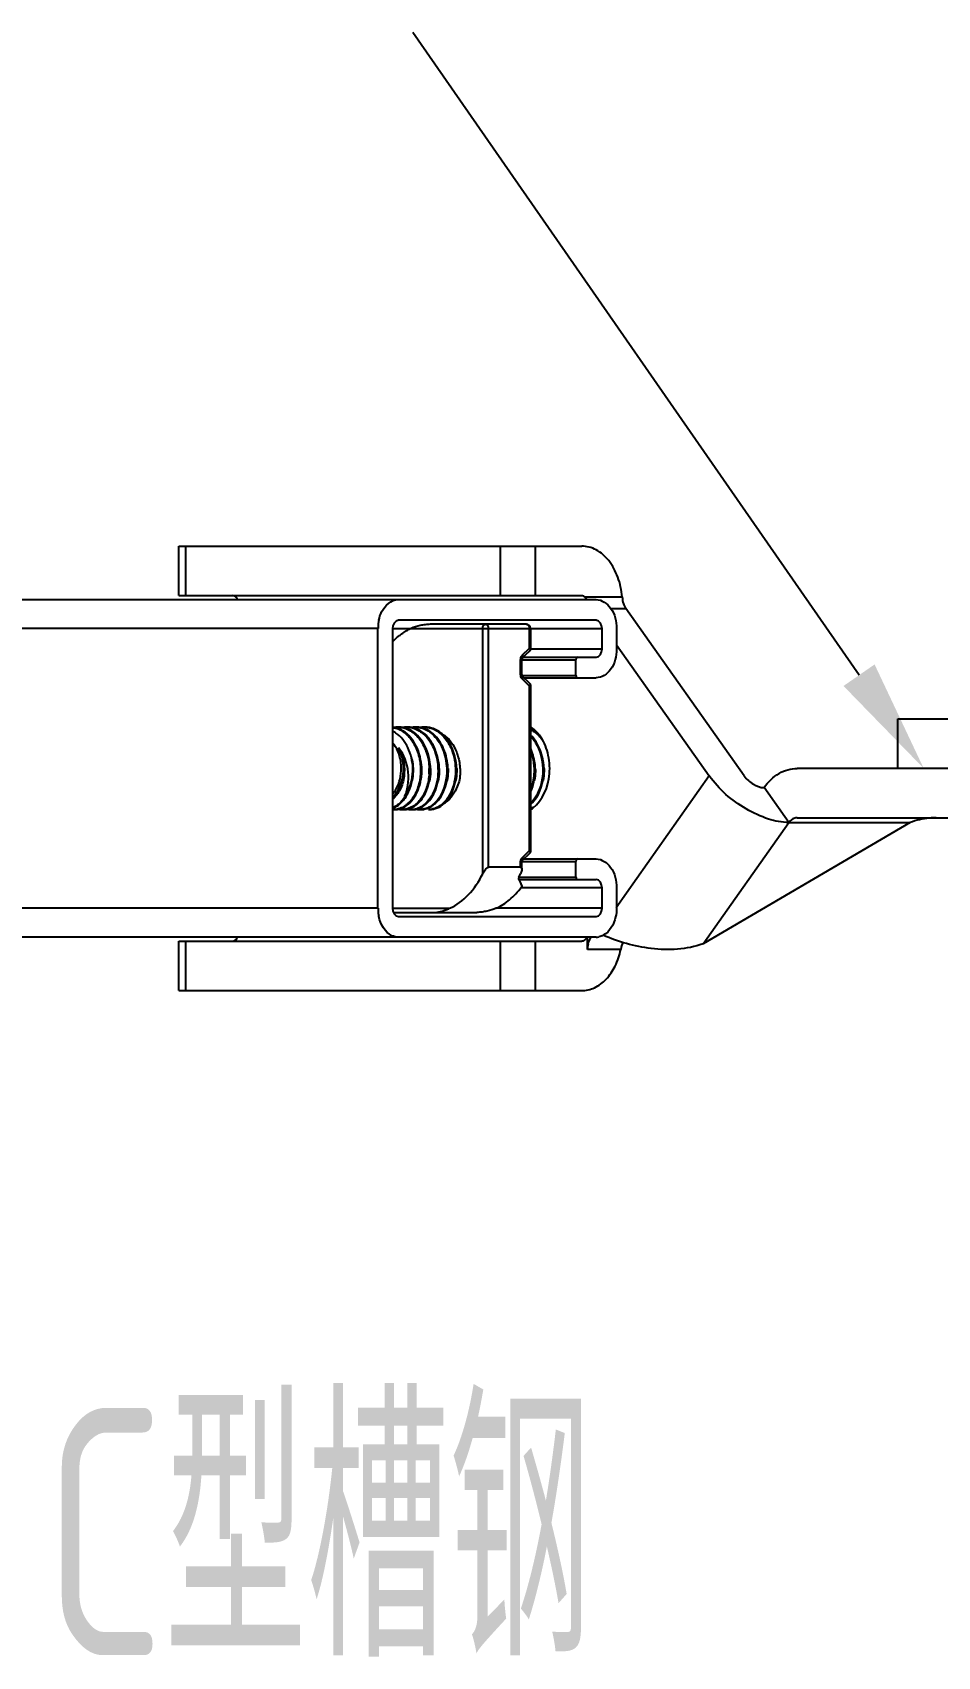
# Model space of a CAD drawing. Extents: x 4995099 to 5303443, y 4627657 to 4889583.
# Drawn here: x 5069084 to 5070680, y 4750570 to 4753434 of the extents above; entities that cross this region are included whole.
import ezdxf

# ---------------------------------------------------------------- set-up
doc = ezdxf.new("R2010")
doc.units = 0
doc.header["$LTSCALE"] = 1000
doc.header["$MEASUREMENT"] = 0
doc.layers.get('0').update_dxf_attribs({"color": 4, "linetype": 'CONTINUOUS'})
doc.styles.get("Standard").update_dxf_attribs({"font": 'GBENOR', "bigfont": 'GBCBIG'})

msp = doc.modelspace()

# ---------------------------------------------------------------- linework, layer by layer
at = {"linetype": 'Continuous'}
for p, q in [((5069341.7, 4752528.4), (5070052.6, 4752528.4)), ((5069341.7, 4752441.3), (5069341.7, 4752528.4)), ((5069354.4, 4752441.3), (5069354.4, 4752528.4)), ((5069908.8, 4752528.4), (5069908.8, 4752441.3)), ((5069970.5, 4752528.4), (5069970.5, 4752441.3)), ((5065316.1, 4752434), (5070078.3, 4752434)), ((5069341.7, 4752441.3), (5070052.6, 4752441.3)), ((5070058.3, 4752438.8), (5070124, 4752438.8)), ((5070078.3, 4752397.7), (5069729.2, 4752397.7)), ((5070104, 4752418.3), (5070130.5, 4752418.3)), ((5070339.3, 4752122.9), (5070130.5, 4752418.3)), ((5069693.2, 4752383.2), (5065280.2, 4752383.2)), ((5069693.2, 4751889.5), (5069693.2, 4752383.2)), ((5069718.9, 4752383.2), (5070088.5, 4752383.2)), ((5069718.9, 4752383.2), (5069718.9, 4751889.5)), ((5069955, 4752390.5), (5069785.6, 4752390.5)), ((5069878, 4751950.6), (5069878, 4752383.2)), ((5069888.3, 4751962.1), (5069888.3, 4752383.2)), ((5069960.2, 4752383.2), (5069960.2, 4752347.9)), ((5069962.3, 4752383.2), (5069962.3, 4752346.2)), ((5070088.5, 4752346.9), (5070088.5, 4752383.2)), ((5070114.2, 4752383.2), (5070114.2, 4752346.9)), ((5069947.8, 4752331.1), (5069961.2, 4752343.7)), ((5069948, 4752336.4), (5069960.2, 4752347.9)), ((5069961.2, 4752343.7), (5069961.8, 4752344.5)), ((5069961.8, 4752344.5), (5069962.3, 4752345.6)), ((5070088.5, 4752346.9), (5069962.3, 4752346.9)), ((5069962.3, 4752345.6), (5069962.3, 4752346.2)), ((5070114.2, 4752354.2), (5070277.7, 4752122.9)), ((5069944.8, 4752327.9), (5069946.9, 4752327.9)), ((5069944.8, 4752302), (5069944.8, 4752327.9)), ((5069946.9, 4752302), (5069946.9, 4752327.9)), ((5069947.8, 4752328), (5070042.3, 4752328)), ((5069949.2, 4752332.4), (5070078.3, 4752332.4)), ((5070042.7, 4752330.2), (5070042.3, 4752328)), ((5070042.3, 4752300.4), (5070042.3, 4752328)), ((5070043.9, 4752331.8), (5070042.7, 4752330.2)), ((5070045.4, 4752332.4), (5070043.9, 4752331.8)), ((5069944.8, 4752302), (5069946.9, 4752302)), ((5069946.9, 4752300.4), (5070042.3, 4752300.4)), ((5069961.2, 4752286.2), (5069947.8, 4752298.8)), ((5069960.2, 4752282), (5069948, 4752293.5)), ((5069950.7, 4752296.1), (5070078.3, 4752296.1)), ((5069961.8, 4752285.5), (5069961.2, 4752286.2)), ((5069962.3, 4752284.3), (5069961.8, 4752285.5)), ((5069962.3, 4752283.7), (5069962.3, 4752284.3)), ((5069962.3, 4752283.7), (5069962.3, 4751989.1)), ((5070042.3, 4752300.4), (5070042.7, 4752298.3)), ((5070042.7, 4752298.3), (5070043.9, 4752296.7)), ((5070043.9, 4752296.7), (5070045.4, 4752296.1)), ((5069960.2, 4752282), (5069960.2, 4751990.7)), ((5070610.4, 4752223.5), (5071263.8, 4752223.5)), ((5070610.4, 4752136.4), (5070610.4, 4752223.5)), ((5070277.7, 4752122.9), (5070113.2, 4751890.2)), ((5070778, 4752136.4), (5070432.5, 4752136.4)), ((5070417.9, 4752040.8), (5070374.4, 4752102.4)), ((5069811.8, 4752075.8), (5069811.7, 4752075.7)), ((5069962.3, 4752073.1), (5069962.4, 4752073.2)), ((5070631.8, 4752040.8), (5070266.7, 4751826.9)), ((5070266.7, 4751826.9), (5070417.9, 4752040.8)), ((5070417.9, 4752040.8), (5070631.8, 4752040.8)), ((5070432.5, 4752049.3), (5071191.2, 4752049.3)), ((5069944.8, 4751970.7), (5069946.9, 4751970.7)), ((5069944.8, 4751962.1), (5069944.8, 4751970.7)), ((5069946.9, 4751958.5), (5069946.9, 4751970.7)), ((5069947.8, 4751973.9), (5069961.2, 4751986.6)), ((5069947.8, 4751972.3), (5070042.3, 4751972.3)), ((5069948, 4751979.2), (5069960.2, 4751990.7)), ((5069950.7, 4751976.7), (5070078.3, 4751976.7)), ((5069961.2, 4751986.6), (5069961.8, 4751987.3)), ((5069961.8, 4751987.3), (5069962.3, 4751988.4)), ((5069962.3, 4751988.4), (5069962.3, 4751989.1)), ((5070042.7, 4751974.5), (5070042.3, 4751972.3)), ((5070042.3, 4751944.7), (5070042.3, 4751972.3)), ((5070043.9, 4751976.1), (5070042.7, 4751974.5)), ((5070045.4, 4751976.7), (5070043.9, 4751976.1)), ((5069944.8, 4751962.1), (5069888.3, 4751962.1)), ((5069941.4, 4751940.4), (5070078.3, 4751940.4)), ((5069941.8, 4751944.7), (5070042.3, 4751944.7)), ((5070042.3, 4751944.7), (5070042.7, 4751942.5)), ((5070042.7, 4751942.5), (5070043.9, 4751940.9)), ((5070043.9, 4751940.9), (5070045.4, 4751940.4)), ((5070088.5, 4751925.8), (5069946.2, 4751925.8)), ((5070088.5, 4751889.5), (5070088.5, 4751925.8)), ((5070114.2, 4751925.8), (5070114.2, 4751889.5)), ((5069693.2, 4751889.5), (5065280.2, 4751889.5)), ((5069718.9, 4751889.5), (5069819.6, 4751889.5)), ((5069720.4, 4751882.3), (5069867.8, 4751882.3)), ((5070088.5, 4751889.5), (5069901.7, 4751889.5)), ((5069729.2, 4751875), (5070078.3, 4751875)), ((5070078.3, 4751838.7), (5065316.1, 4751838.7)), ((5069341.7, 4751831.5), (5070052.6, 4751831.5)), ((5069341.7, 4751744.3), (5069341.7, 4751831.5)), ((5069354.4, 4751744.3), (5069354.4, 4751831.5)), ((5069908.8, 4751831.5), (5069908.8, 4751744.3)), ((5069970.5, 4751831.5), (5069970.5, 4751744.3)), ((5070062.9, 4751817), (5070062.9, 4751838.7)), ((5070121.5, 4751817), (5070062.9, 4751817)), ((5069341.7, 4751744.3), (5070052.6, 4751744.3))]:
    msp.add_line(p, q, dxfattribs=at)
msp.add_lwpolyline([(5070541.9, 4752300.7), (5069754.9, 4753434.3)])
for centre, radius, start, end in [((5069761.5, 4752383.7), 68.2, 168.0323, 170.8417), ((5069764.4, 4752383.2), 71.1, 170.8706, 180.0189), ((5069801.3, 4752281.4), 113.6, 129.0927, 132.2364), ((5069955, 4752383.2), 7.26, 0.0008, 89.9997), ((5069806.3, 4752276), 120.9, 132.2494, 136.358), ((5069715, 4752168.5), 40.4, 80.3751, 84.4432), ((5069700.8, 4752162.8), 43, 63.5744, 65.0891), ((5069699.8, 4752160.8), 45.3, 56.5344, 63.5229), ((5069728.5, 4752168.8), 40.2, 90.0285, 99.7678), ((5069728.5, 4752169.1), 39.8, 87.2551, 89.9991), ((5069730.4, 4752168.8), 40.2, 80.3723, 89.9727), ((5069743.9, 4752168.8), 40.2, 90.0287, 99.7738), ((5069743.9, 4752169.1), 39.8, 87.2555, 89.9991), ((5069745.8, 4752168.8), 40.2, 80.4459, 89.9733), ((5069759.3, 4752168.7), 40.2, 90.0295, 99.8495), ((5069759.3, 4752169.2), 39.8, 87.2568, 89.9994), ((5069761.2, 4752168.8), 40.2, 80.2978, 89.9719), ((5069774.7, 4752168.8), 40.2, 90.0281, 99.7019), ((5069774.7, 4752169.1), 39.8, 87.2538, 89.9988), ((5069751.9, 4752155), 56, 48.9749, 50.151), ((5069767.3, 4752154.9), 56.1, 48.9047, 50.1545), ((5069769.6, 4752155.3), 55.6, 48.5808, 51.7009), ((5069959.5, 4752169.1), 39.9, 85.2522, 85.9354), ((5069686.6, 4752133.2), 84, 10.3971, 11.1552), ((5069684.9, 4752132.9), 85.7, 2.295, 10.3772), ((5069700.6, 4752133), 85.4, 2.6208, 12.1431), ((5069715.7, 4752132.9), 85.8, 2.3067, 10.3321), ((5069732.9, 4752133.2), 83.9, 9.9766, 12.3915), ((5069731, 4752132.9), 85.8, 2.3017, 9.9623), ((5069746.6, 4752132.9), 85.7, 2.2934, 11.0117), ((5069885.1, 4752132.9), 85.7, 2.3085, 10.5001), ((5069902.5, 4752133.3), 83.7, 10.0474, 12.8466), ((5069900.5, 4752132.9), 85.8, 2.3022, 10.0331), ((5069689.2, 4752132.6), 81.5, 347.8291, 355.9004), ((5069668, 4752132.9), 102.3, 356.5721, 1.9395), ((5069686.4, 4752132.8), 84.2, 355.8491, 356.9395), ((5069684.8, 4752132.9), 85.8, 356.9521, 2.315), ((5069681.5, 4752132.9), 102.3, 356.5721, 1.9395), ((5069700, 4752132.9), 86, 2.3018, 2.6424), ((5069685.1, 4752117.6), 46.7, 316.5033, 319.9507), ((5069706.3, 4752100.7), 37, 289.9855, 294.6778), ((5069720.8, 4752096.7), 32.9, 266.6402, 273.3139), ((5069722.7, 4752097), 33.3, 270.0344, 280.5963), ((5069736.3, 4752097.2), 33.5, 257.1575, 269.9363), ((5069736.2, 4752096.7), 32.9, 269.9968, 273.3214), ((5069738.1, 4752097.1), 33.4, 270.0483, 281.6438), ((5069751.7, 4752097.2), 33.4, 258.1912, 269.9496), ((5069751.6, 4752096.7), 32.9, 270.0016, 273.3105), ((5069753.5, 4752097.1), 33.4, 270.0409, 281.7748), ((5069767.1, 4752097.1), 33.3, 258.2983, 269.9524), ((5069767, 4752096.8), 33, 269.9972, 273.3444), ((5069747.2, 4752109), 46.9, 307.1601, 312.102), ((5069782.4, 4752096.8), 33, 270.0046, 273.3415), ((5069782.4, 4752096.9), 33.1, 273.3436, 276.9173), ((5069782.4, 4752097), 33.3, 276.9162, 277.9113), ((5069760.8, 4752111.1), 49.7, 312.0605, 313.6644), ((5069760.2, 4752111.7), 50.6, 313.6609, 314.0569), ((5069776.1, 4752111.2), 49.9, 312.4961, 313.7201), ((5069785.9, 4752112.3), 44.8, 302.2044, 303.4513), ((5069785.4, 4752113.1), 45.7, 303.4531, 305.1516), ((5069775.6, 4752111.8), 50.6, 313.7181, 314.1483), ((5069784.8, 4752113.9), 46.7, 305.3027, 306.1691), ((5069784.5, 4752114.3), 47.3, 306.1686, 306.7757), ((5069953.9, 4752098.7), 34.9, 283.8983, 290.6505), ((5069966.6, 4752097.5), 33.7, 262.6023, 264.1459), ((5069931.6, 4752109.5), 47.6, 310.3317, 310.9122), ((5069934.8, 4752107.5), 52.1, 302.0027, 307.7253), ((5069953.5, 4752099.8), 36.1, 290.6208, 291.4158), ((5069792.8, 4752024.9), 169.2, 331.7354, 333.9434), ((5069764.4, 4751889.5), 71.1, 179.9811, 189.1294), ((5069761.5, 4751889.1), 68.2, 189.1583, 191.9677), ((5070103.2, 4751817), 40.3, 167.7721, 180.0446), ((5070078.2, 4751864.3), 25.6, 270.0315, 280.6139)]:
    msp.add_arc(centre, radius, start, end, dxfattribs=at)
msp.add_ellipse((5069748.7, 4752041), major_axis=(-197.9, 148), ratio=0.292406, start_param=3.562723, end_param=3.670193, dxfattribs=at)
for points, knots in [([(5070124, 4752438.8), (5070122.9, 4752450.7), (5070118.1, 4752473.5), (5070102.6, 4752502.8), (5070080.1, 4752523.2), (5070061.4, 4752528.4), (5070052.6, 4752528.4)], [0, 0, 0, 0, 0.28821, 0.553531, 0.788229, 1, 1, 1, 1]), ([(5069445.4, 4752434.1), (5069445, 4752435.2), (5069443.2, 4752438.6), (5069439.3, 4752441.3), (5069436.6, 4752441.3)], [0, 0, 0, 0, 0.2888, 1, 1, 1, 1]), ([(5069694.8, 4752397.8), (5069695.8, 4752402.8), (5069700.8, 4752419.1), (5069717, 4752434), (5069729.2, 4752434)], [0, 0, 0, 0, 0.296451, 1, 1, 1, 1]), ([(5070078.3, 4752434), (5070088.1, 4752434), (5070109.4, 4752418.9), (5070114.2, 4752395.7), (5070114.2, 4752383.2)], [0, 0, 0, 0, 0.440233, 1, 1, 1, 1]), ([(5069729.7, 4752369.5), (5069731.4, 4752370.9), (5069738.3, 4752376.2), (5069745.8, 4752380.6), (5069751.7, 4752383.2)], [0, 0, 0, 0, 0.256773, 1, 1, 1, 1]), ([(5069785.6, 4752390.5), (5069784, 4752390.5), (5069780.9, 4752390.2), (5069774.9, 4752389.6), (5069765, 4752387.9), (5069756.8, 4752385.5), (5069751.7, 4752383.2)], [0, 0, 0, 0, 0.138161, 0.267841, 0.521134, 1, 1, 1, 1]), ([(5069878, 4752383.2), (5069878, 4752385), (5069878.7, 4752387.7), (5069881, 4752390), (5069882.5, 4752390.5), (5069883.2, 4752390.5)], [0, 0, 0, 0, 0.552527, 0.789194, 1, 1, 1, 1]), ([(5069888.3, 4752383.2), (5069888.3, 4752385), (5069887.6, 4752387.7), (5069885.3, 4752390), (5069883.9, 4752390.5), (5069883.2, 4752390.5)], [0, 0, 0, 0, 0.552515, 0.789179, 1, 1, 1, 1]), ([(5069955, 4752390.5), (5069955.7, 4752390.5), (5069957.2, 4752390), (5069959.5, 4752387.7), (5069960.2, 4752385), (5069960.2, 4752383.2)], [0, 0, 0, 0, 0.210821, 0.447485, 1, 1, 1, 1]), ([(5069962.3, 4752346.2), (5069962.3, 4752346.6), (5069961.5, 4752347.3), (5069960.7, 4752347.6), (5069960.2, 4752347.9)], [0, 0, 0, 0, 0.344146, 1, 1, 1, 1]), ([(5069960.2, 4752347.9), (5069960.5, 4752347.5), (5069961.1, 4752346.8), (5069961.8, 4752345.4), (5069961.7, 4752344.2), (5069961.2, 4752343.7)], [0, 0, 0, 0, 0.333929, 0.607776, 1, 1, 1, 1]), ([(5070114.2, 4752346.9), (5070114.2, 4752334.4), (5070109.4, 4752311.2), (5070088.1, 4752296.1), (5070078.3, 4752296.1)], [0, 0, 0, 0, 0.559767, 1, 1, 1, 1]), ([(5069945.5, 4752332.4), (5069945.7, 4752332.8), (5069946.2, 4752334.3), (5069947.1, 4752335.6), (5069948, 4752336.4)], [0, 0, 0, 0, 0.265871, 1, 1, 1, 1]), ([(5069947.8, 4752331.1), (5069947.6, 4752330.9), (5069947.1, 4752329.8), (5069946.9, 4752328.7), (5069946.9, 4752327.9)], [0, 0, 0, 0, 0.30582, 1, 1, 1, 1]), ([(5069948, 4752336.4), (5069948.2, 4752336), (5069948.7, 4752334.8), (5069948.8, 4752333.3), (5069948.6, 4752332.3)], [0, 0, 0, 0, 0.286288, 1, 1, 1, 1]), ([(5069946.1, 4752296), (5069945.9, 4752296.5), (5069945.1, 4752298.4), (5069944.8, 4752300.4), (5069944.8, 4752302)], [0, 0, 0, 0, 0.240525, 1, 1, 1, 1]), ([(5069946.9, 4752302), (5069946.9, 4752301.2), (5069947.1, 4752300.1), (5069947.6, 4752299.1), (5069947.8, 4752298.8)], [0, 0, 0, 0, 0.694252, 1, 1, 1, 1]), ([(5069948.7, 4752296.1), (5069948.7, 4752296.4), (5069948.7, 4752297.4), (5069948.3, 4752298.4), (5069947.8, 4752298.8)], [0, 0, 0, 0, 0.28225, 1, 1, 1, 1]), ([(5069948, 4752293.5), (5069948.1, 4752293.8), (5069948.4, 4752294.6), (5069948.7, 4752295.5), (5069948.7, 4752296.1)], [0, 0, 0, 0, 0.268193, 1, 1, 1, 1]), ([(5069961.2, 4752286.2), (5069961.7, 4752285.8), (5069961.8, 4752284.5), (5069961.1, 4752283.2), (5069960.5, 4752282.4), (5069960.2, 4752282)], [0, 0, 0, 0, 0.392224, 0.666072, 1, 1, 1, 1]), ([(5069960.2, 4752282), (5069960.7, 4752282.3), (5069961.5, 4752282.7), (5069962.3, 4752283.4), (5069962.3, 4752283.7)], [0, 0, 0, 0, 0.655854, 1, 1, 1, 1]), ([(5069718.9, 4752208.6), (5069725.6, 4752207.6), (5069739.3, 4752201.8), (5069754.9, 4752184.9), (5069765.3, 4752162.2), (5069768, 4752145.1), (5069768.3, 4752136.4)], [0, 0, 0, 0, 0.215505, 0.454836, 0.719949, 1, 1, 1, 1]), ([(5069754.8, 4752136.4), (5069754.3, 4752149), (5069749.1, 4752172.6), (5069734, 4752192.5), (5069724.8, 4752198.6)], [0, 0, 0, 0, 0.532671, 1, 1, 1, 1]), ([(5069730.4, 4752208.9), (5069737.4, 4752208.6), (5069752.1, 4752203.7), (5069769.1, 4752186.8), (5069780.4, 4752163.4), (5069783.4, 4752145.6), (5069783.7, 4752136.4)], [0, 0, 0, 0, 0.214467, 0.452313, 0.717875, 1, 1, 1, 1]), ([(5069770.2, 4752136.4), (5069770, 4752143.3), (5069768.2, 4752156.9), (5069759.7, 4752180.9), (5069747.4, 4752196.3), (5069737.3, 4752202.5)], [0, 0, 0, 0, 0.271371, 0.533962, 1, 1, 1, 1]), ([(5069745.8, 4752208.9), (5069752.8, 4752208.6), (5069767.5, 4752203.7), (5069784.5, 4752186.8), (5069795.8, 4752163.4), (5069798.8, 4752145.6), (5069799.1, 4752136.4)], [0, 0, 0, 0, 0.21447, 0.452312, 0.717875, 1, 1, 1, 1]), ([(5069785.6, 4752136.4), (5069785.4, 4752143.3), (5069783.6, 4752156.9), (5069775.1, 4752180.9), (5069762.8, 4752196.4), (5069752.7, 4752202.5)], [0, 0, 0, 0, 0.271375, 0.53397, 1, 1, 1, 1]), ([(5069801, 4752136.4), (5069800.8, 4752144.2), (5069798.5, 4752159.4), (5069790.2, 4752180.2), (5069777.5, 4752196.8), (5069766.2, 4752204.1), (5069760.3, 4752206.3)], [0, 0, 0, 0, 0.274983, 0.538444, 0.780702, 1, 1, 1, 1]), ([(5069761.2, 4752208.9), (5069765.9, 4752208.7), (5069775.6, 4752206.5), (5069784, 4752201.2), (5069787.8, 4752198)], [0, 0, 0, 0, 0.48565, 1, 1, 1, 1]), ([(5069790.8, 4752197.1), (5069787.5, 4752200), (5069780.4, 4752204.9), (5069772.1, 4752207.7), (5069768, 4752208.4)], [0, 0, 0, 0, 0.514229, 1, 1, 1, 1]), ([(5069776.6, 4752208.9), (5069781.4, 4752208.7), (5069791, 4752206.5), (5069799.4, 4752201.2), (5069803.2, 4752198)], [0, 0, 0, 0, 0.485653, 1, 1, 1, 1]), ([(5069804, 4752198.9), (5069800, 4752202.1), (5069791.4, 4752207.1), (5069781.5, 4752209), (5069776.7, 4752209)], [0, 0, 0, 0, 0.513461, 1, 1, 1, 1]), ([(5069788.7, 4752197.2), (5069796.8, 4752190.2), (5069809.6, 4752170.7), (5069814.1, 4752148.2), (5069814.5, 4752136.4)], [0, 0, 0, 0, 0.474878, 1, 1, 1, 1]), ([(5069816.4, 4752136.4), (5069816, 4752148.1), (5069811.6, 4752170.5), (5069798.8, 4752190), (5069790.8, 4752197.1)], [0, 0, 0, 0, 0.524911, 1, 1, 1, 1]), ([(5069804.2, 4752197.2), (5069805.3, 4752196.3), (5069809.5, 4752192.2), (5069813.2, 4752187.6), (5069815.7, 4752183.8)], [0, 0, 0, 0, 0.24222, 1, 1, 1, 1]), ([(5069822.5, 4752175.3), (5069821.4, 4752177.4), (5069817.1, 4752185.4), (5069811.3, 4752192.6), (5069806.3, 4752197)], [0, 0, 0, 0, 0.261995, 1, 1, 1, 1]), ([(5069806.6, 4752196.8), (5069818.6, 4752190.2), (5069832.2, 4752170.2), (5069838.5, 4752140.9), (5069838.3, 4752124.4), (5069837.1, 4752116.3)], [0, 0, 0, 0, 0.458247, 0.725794, 1, 1, 1, 1]), ([(5069962.3, 4752204.7), (5069964.4, 4752203.7), (5069972.7, 4752198.9), (5069979.6, 4752191.7), (5069983.8, 4752185.7)], [0, 0, 0, 0, 0.2375, 1, 1, 1, 1]), ([(5069978, 4752195), (5069976.9, 4752196.5), (5069972.4, 4752201.9), (5069966.9, 4752206.7), (5069962.4, 4752209.4)], [0, 0, 0, 0, 0.261524, 1, 1, 1, 1]), ([(5069978, 4752195), (5069977.3, 4752195.7), (5069974.5, 4752198.3), (5069971.4, 4752200.6), (5069968.9, 4752202.2)], [0, 0, 0, 0, 0.255821, 1, 1, 1, 1]), ([(5069729.7, 4752172.7), (5069733.9, 4752165.3), (5069739.7, 4752148.7), (5069740.5, 4752122.9), (5069734.1, 4752099.3), (5069724.6, 4752086.5), (5069718.9, 4752082.1)], [0, 0, 0, 0, 0.260662, 0.529454, 0.781926, 1, 1, 1, 1]), ([(5069734.3, 4752136.4), (5069734.3, 4752140.7), (5069733.1, 4752156.7), (5069726.8, 4752172.8), (5069719, 4752181.6)], [0, 0, 0, 0, 0.26712, 1, 1, 1, 1]), ([(5069739.8, 4752085), (5069742.8, 4752091.6), (5069747, 4752106.4), (5069747.8, 4752137), (5069739.6, 4752160.7), (5069729.7, 4752172.7)], [0, 0, 0, 0, 0.237444, 0.494066, 1, 1, 1, 1]), ([(5069738.2, 4752136.4), (5069738.2, 4752139.6), (5069737.5, 4752152.1), (5069734, 4752164.5), (5069729.7, 4752172.7)], [0, 0, 0, 0, 0.258787, 1, 1, 1, 1]), ([(5069815.7, 4752183.8), (5069817.9, 4752180.5), (5069825.9, 4752165.9), (5069829.5, 4752149), (5069829.9, 4752136.4)], [0, 0, 0, 0, 0.239817, 1, 1, 1, 1]), ([(5069831.8, 4752136.4), (5069831.7, 4752139.8), (5069830.6, 4752153.2), (5069826.8, 4752166.3), (5069822.5, 4752175.3)], [0, 0, 0, 0, 0.255492, 1, 1, 1, 1]), ([(5069970.5, 4752136.4), (5069970.3, 4752139.5), (5069969.4, 4752151.9), (5069966.1, 4752164.1), (5069962.3, 4752172.6)], [0, 0, 0, 0, 0.254579, 1, 1, 1, 1]), ([(5069985.9, 4752136.4), (5069985.5, 4752147.6), (5069981.3, 4752169), (5069969.8, 4752187.9), (5069962.4, 4752195.1)], [0, 0, 0, 0, 0.522651, 1, 1, 1, 1]), ([(5069962.4, 4752193.2), (5069965.7, 4752189.7), (5069978, 4752173.1), (5069983.4, 4752152.1), (5069983.9, 4752136.4)], [0, 0, 0, 0, 0.234346, 1, 1, 1, 1]), ([(5069966.7, 4752066.3), (5069984.4, 4752079.9), (5069998.7, 4752117.1), (5069994.9, 4752163.1), (5069985, 4752185.8), (5069978, 4752195)], [0, 0, 0, 0, 0.482028, 0.751377, 1, 1, 1, 1]), ([(5069751.8, 4752156.9), (5069752.3, 4752155.3), (5069754.1, 4752148.6), (5069755, 4752141.6), (5069755.2, 4752136.4)], [0, 0, 0, 0, 0.247978, 1, 1, 1, 1]), ([(5069962.5, 4752167.5), (5069963.4, 4752165), (5069966.7, 4752155), (5069968.3, 4752144.3), (5069968.5, 4752136.4)], [0, 0, 0, 0, 0.246186, 1, 1, 1, 1]), ([(5069719, 4752091.1), (5069721.4, 4752093.9), (5069730.7, 4752107.3), (5069734.3, 4752124), (5069734.3, 4752136.4)], [0, 0, 0, 0, 0.232041, 1, 1, 1, 1]), ([(5069720.9, 4752087.6), (5069723.7, 4752090.5), (5069734.1, 4752104.7), (5069738.2, 4752122.9), (5069738.2, 4752136.4)], [0, 0, 0, 0, 0.230765, 1, 1, 1, 1]), ([(5069768.3, 4752136.4), (5069768.6, 4752127.3), (5069766.9, 4752109.6), (5069757.7, 4752086.3), (5069744.6, 4752071.7), (5069732.3, 4752065.3), (5069725.9, 4752064), (5069722.7, 4752063.8)], [0, 0, 0, 0, 0.29127, 0.559748, 0.793564, 0.899144, 1, 1, 1, 1]), ([(5069737.2, 4752067), (5069741.8, 4752069.1), (5069750.7, 4752075.7), (5069760.8, 4752089.7), (5069767.7, 4752107.2), (5069769.7, 4752120.1), (5069770.1, 4752126.8)], [0, 0, 0, 0, 0.214288, 0.453771, 0.717963, 1, 1, 1, 1]), ([(5069783.6, 4752126.8), (5069783.1, 4752118.6), (5069780.3, 4752103.1), (5069770.5, 4752082.8), (5069756.2, 4752068.4), (5069743.9, 4752064.2), (5069738.1, 4752063.8)], [0, 0, 0, 0, 0.291869, 0.558505, 0.79223, 1, 1, 1, 1]), ([(5069739.8, 4752085), (5069742.2, 4752088.4), (5069751.2, 4752104.1), (5069754.8, 4752122.6), (5069754.8, 4752136.4)], [0, 0, 0, 0, 0.235642, 1, 1, 1, 1]), ([(5069741, 4752084), (5069743.5, 4752087.5), (5069752.3, 4752103.6), (5069755.3, 4752122.4), (5069754.8, 4752136.4)], [0, 0, 0, 0, 0.232823, 1, 1, 1, 1]), ([(5069755.2, 4752136.4), (5069755.2, 4752134.5), (5069755.3, 4752127.3), (5069754.4, 4752119.9), (5069753.2, 4752114.6)], [0, 0, 0, 0, 0.253883, 1, 1, 1, 1]), ([(5069763.4, 4752074.3), (5069767.2, 4752077.7), (5069781.4, 4752095.2), (5069786.2, 4752119), (5069785.6, 4752136.4)], [0, 0, 0, 0, 0.224451, 1, 1, 1, 1]), ([(5069799.1, 4752136.4), (5069799.5, 4752123.7), (5069796.2, 4752099.7), (5069782.8, 4752078.7), (5069774.2, 4752072)], [0, 0, 0, 0, 0.538365, 1, 1, 1, 1]), ([(5069778.7, 4752074.2), (5069782.5, 4752077.6), (5069796.8, 4752095.1), (5069801.6, 4752119), (5069801, 4752136.4)], [0, 0, 0, 0, 0.224342, 1, 1, 1, 1]), ([(5069786, 4752136.4), (5069786.1, 4752134.4), (5069786.1, 4752126.7), (5069785.1, 4752118.9), (5069783.7, 4752113.3)], [0, 0, 0, 0, 0.254333, 1, 1, 1, 1]), ([(5069814.5, 4752136.4), (5069814.7, 4752130.5), (5069813.7, 4752109.1), (5069805.2, 4752087.2), (5069794.2, 4752076.1)], [0, 0, 0, 0, 0.273251, 1, 1, 1, 1]), ([(5069795.4, 4752075.4), (5069798.9, 4752078.8), (5069812.4, 4752096.3), (5069817, 4752119.4), (5069816.4, 4752136.4)], [0, 0, 0, 0, 0.225526, 1, 1, 1, 1]), ([(5069801.4, 4752136.4), (5069801.5, 4752134.4), (5069801.5, 4752126.8), (5069800.5, 4752119.1), (5069799.2, 4752113.5)], [0, 0, 0, 0, 0.254251, 1, 1, 1, 1]), ([(5069837.1, 4752116.3), (5069836.1, 4752112.1), (5069831.2, 4752097.3), (5069822, 4752083.3), (5069812.8, 4752076.5)], [0, 0, 0, 0, 0.272049, 1, 1, 1, 1]), ([(5069816.8, 4752136.4), (5069816.9, 4752134.5), (5069816.9, 4752127.1), (5069816, 4752119.7), (5069814.8, 4752114.4)], [0, 0, 0, 0, 0.253963, 1, 1, 1, 1]), ([(5069829.9, 4752136.4), (5069830.1, 4752131.7), (5069829.5, 4752114.1), (5069824.1, 4752096.3), (5069817, 4752085.4)], [0, 0, 0, 0, 0.265033, 1, 1, 1, 1]), ([(5069823.4, 4752093.4), (5069824.9, 4752096.5), (5069830.3, 4752110.2), (5069832.2, 4752125.2), (5069831.8, 4752136.4)], [0, 0, 0, 0, 0.238711, 1, 1, 1, 1]), ([(5069832.2, 4752136.4), (5069832.3, 4752134.5), (5069832.3, 4752127), (5069831.4, 4752119.6), (5069830.1, 4752114.2)], [0, 0, 0, 0, 0.254029, 1, 1, 1, 1]), ([(5069968.5, 4752136.4), (5069968.6, 4752133.1), (5069968.5, 4752120.3), (5069965.8, 4752107.5), (5069962.4, 4752098.7)], [0, 0, 0, 0, 0.257702, 1, 1, 1, 1]), ([(5069983.9, 4752136.4), (5069984.1, 4752130.3), (5069983, 4752108.4), (5069974, 4752085.9), (5069962.4, 4752074.9)], [0, 0, 0, 0, 0.274679, 1, 1, 1, 1]), ([(5069962.5, 4752094.3), (5069963.9, 4752097.4), (5069969, 4752110.8), (5069970.8, 4752125.5), (5069970.5, 4752136.4)], [0, 0, 0, 0, 0.239221, 1, 1, 1, 1]), ([(5069962.8, 4752073.5), (5069966.6, 4752076.9), (5069981.4, 4752094.5), (5069986.4, 4752118.7), (5069985.9, 4752136.4)], [0, 0, 0, 0, 0.223674, 1, 1, 1, 1]), ([(5069970.8, 4752136.4), (5069970.9, 4752134.6), (5069970.9, 4752127.3), (5069970.1, 4752120.1), (5069968.9, 4752114.8)], [0, 0, 0, 0, 0.253826, 1, 1, 1, 1]), ([(5069986.2, 4752136.4), (5069986.3, 4752134.6), (5069986.3, 4752127.5), (5069985.5, 4752120.4), (5069984.4, 4752115.2)], [0, 0, 0, 0, 0.253702, 1, 1, 1, 1]), ([(5070417.9, 4752040.8), (5070405.8, 4752040.8), (5070379.3, 4752046.3), (5070329, 4752069.9), (5070294.5, 4752099.2), (5070277.7, 4752122.9)], [0, 0, 0, 0, 0.218267, 0.476674, 1, 1, 1, 1]), ([(5070339.3, 4752122.9), (5070343.5, 4752117), (5070354.3, 4752107.8), (5070367.8, 4752102.4), (5070374.4, 4752102.4)], [0, 0, 0, 0, 0.525314, 1, 1, 1, 1]), ([(5070374.4, 4752102.4), (5070381.4, 4752112.4), (5070398.2, 4752129.4), (5070421.6, 4752136.4), (5070432.5, 4752136.4)], [0, 0, 0, 0, 0.528923, 1, 1, 1, 1]), ([(5069739.8, 4752085), (5069738.4, 4752082.9), (5069732.8, 4752075.4), (5069725.2, 4752069.3), (5069718.9, 4752066.6)], [0, 0, 0, 0, 0.270045, 1, 1, 1, 1]), ([(5069732.6, 4752074.3), (5069733.4, 4752075), (5069736.5, 4752078), (5069739.2, 4752081.3), (5069741, 4752084)], [0, 0, 0, 0, 0.242115, 1, 1, 1, 1]), ([(5069817, 4752085.4), (5069816.5, 4752084.5), (5069814.3, 4752081.3), (5069811.7, 4752078.2), (5069809.6, 4752076.1)], [0, 0, 0, 0, 0.257465, 1, 1, 1, 1]), ([(5069810.8, 4752075.4), (5069812.1, 4752076.6), (5069817.1, 4752082), (5069821, 4752088.3), (5069823.4, 4752093.4)], [0, 0, 0, 0, 0.237637, 1, 1, 1, 1]), ([(5069721.8, 4752067), (5069722.7, 4752067.4), (5069726.6, 4752069.4), (5069730.2, 4752072.1), (5069732.6, 4752074.3)], [0, 0, 0, 0, 0.242283, 1, 1, 1, 1]), ([(5069752.6, 4752067), (5069753.5, 4752067.4), (5069757.4, 4752069.4), (5069761, 4752072.1), (5069763.4, 4752074.3)], [0, 0, 0, 0, 0.242295, 1, 1, 1, 1]), ([(5069774.2, 4752072), (5069771.2, 4752069.6), (5069764.6, 4752065.7), (5069757.2, 4752064), (5069753.5, 4752063.8)], [0, 0, 0, 0, 0.514497, 1, 1, 1, 1]), ([(5069760.3, 4752064.5), (5069761.7, 4752064.8), (5069767.1, 4752066.2), (5069772.2, 4752069), (5069775.6, 4752071.6)], [0, 0, 0, 0, 0.242284, 1, 1, 1, 1]), ([(5069784.7, 4752068.7), (5069783.5, 4752068), (5069778.6, 4752065.5), (5069773, 4752064.1), (5069769, 4752063.8)], [0, 0, 0, 0, 0.258417, 1, 1, 1, 1]), ([(5069769, 4752063.8), (5069770.4, 4752063.8), (5069776.5, 4752064.2), (5069782.4, 4752066.3), (5069786.3, 4752068.5)], [0, 0, 0, 0, 0.245448, 1, 1, 1, 1]), ([(5069784.4, 4752063.8), (5069788.9, 4752063.8), (5069798.3, 4752065.8), (5069806.2, 4752071.2), (5069809.8, 4752074.4)], [0, 0, 0, 0, 0.481421, 1, 1, 1, 1]), ([(5069794.2, 4752076.1), (5069793.5, 4752075.4), (5069790.6, 4752072.6), (5069787.3, 4752070.2), (5069784.7, 4752068.7)], [0, 0, 0, 0, 0.25833, 1, 1, 1, 1]), ([(5069786.3, 4752068.5), (5069787, 4752068.9), (5069789.8, 4752070.6), (5069792.3, 4752072.6), (5069794.1, 4752074.2)], [0, 0, 0, 0, 0.244047, 1, 1, 1, 1]), ([(5069804.4, 4752071.6), (5069803.1, 4752070.6), (5069797.8, 4752067), (5069791.6, 4752064.7), (5069787, 4752064.1)], [0, 0, 0, 0, 0.261685, 1, 1, 1, 1]), ([(5070432.5, 4752049.3), (5070431.1, 4752049.3), (5070425.3, 4752048.5), (5070420.5, 4752044.4), (5070417.9, 4752040.8)], [0, 0, 0, 0, 0.234763, 1, 1, 1, 1]), ([(5070677.9, 4752049.3), (5070673.9, 4752049.3), (5070658.2, 4752048.5), (5070642.8, 4752044.9), (5070631.8, 4752040.8)], [0, 0, 0, 0, 0.253333, 1, 1, 1, 1]), ([(5069944.8, 4751970.7), (5069944.8, 4751971.3), (5069944.9, 4751973.3), (5069945.5, 4751975.3), (5069946.1, 4751976.7)], [0, 0, 0, 0, 0.258297, 1, 1, 1, 1]), ([(5069947.8, 4751973.9), (5069947.6, 4751973.7), (5069947.1, 4751972.6), (5069946.9, 4751971.5), (5069946.9, 4751970.7)], [0, 0, 0, 0, 0.30582, 1, 1, 1, 1]), ([(5069948.7, 4751976.6), (5069948.7, 4751976.4), (5069948.7, 4751975.4), (5069948.3, 4751974.4), (5069947.8, 4751973.9)], [0, 0, 0, 0, 0.28225, 1, 1, 1, 1]), ([(5069948, 4751979.2), (5069948.1, 4751979), (5069948.4, 4751978.2), (5069948.7, 4751977.3), (5069948.7, 4751976.6)], [0, 0, 0, 0, 0.268193, 1, 1, 1, 1]), ([(5069962.3, 4751989.1), (5069962.3, 4751989.4), (5069961.5, 4751990.1), (5069960.7, 4751990.5), (5069960.2, 4751990.7)], [0, 0, 0, 0, 0.344146, 1, 1, 1, 1]), ([(5069960.2, 4751990.7), (5069960.5, 4751990.3), (5069961.1, 4751989.6), (5069961.8, 4751988.2), (5069961.7, 4751987), (5069961.2, 4751986.6)], [0, 0, 0, 0, 0.333929, 0.607776, 1, 1, 1, 1]), ([(5070078.3, 4751976.7), (5070088.1, 4751976.7), (5070109.4, 4751961.5), (5070114.2, 4751938.3), (5070114.2, 4751925.8)], [0, 0, 0, 0, 0.440233, 1, 1, 1, 1]), ([(5069819.6, 4751889.5), (5069831.9, 4751895.1), (5069855.4, 4751912.7), (5069871.4, 4751937), (5069878, 4751950.6)], [0, 0, 0, 0, 0.471513, 1, 1, 1, 1]), ([(5069878, 4751950.6), (5069879.2, 4751953), (5069881.4, 4751956.6), (5069884.8, 4751960.4), (5069887.1, 4751962.1), (5069888.3, 4751962.1)], [0, 0, 0, 0, 0.508644, 0.771516, 1, 1, 1, 1]), ([(5069941.8, 4751944.8), (5069941.7, 4751944.6), (5069941.3, 4751943.9), (5069941.1, 4751942.9), (5069941.4, 4751942.4)], [0, 0, 0, 0, 0.298769, 1, 1, 1, 1]), ([(5069944.8, 4751962.1), (5069945.2, 4751962.1), (5069945.9, 4751961.9), (5069946.8, 4751960.6), (5069946.9, 4751959.3), (5069946.9, 4751958.5)], [0, 0, 0, 0, 0.239055, 0.472377, 1, 1, 1, 1]), ([(5069946.9, 4751958.5), (5069946.9, 4751957.9), (5069946.6, 4751955.1), (5069945.7, 4751952.5), (5069944.8, 4751950.6)], [0, 0, 0, 0, 0.232638, 1, 1, 1, 1]), ([(5069901.7, 4751889.5), (5069910.3, 4751893.4), (5069927, 4751904.2), (5069940.2, 4751918.9), (5069946.2, 4751927.2)], [0, 0, 0, 0, 0.479966, 1, 1, 1, 1]), ([(5069947, 4751929.6), (5069947, 4751929.4), (5069947.1, 4751928.5), (5069946.6, 4751927.7), (5069946.2, 4751927.2)], [0, 0, 0, 0, 0.200734, 1, 1, 1, 1]), ([(5069795.9, 4751882.3), (5069795.3, 4751882.3), (5069799, 4751882.7), (5069800.4, 4751883), (5069803.7, 4751883.7), (5069806.5, 4751884.5), (5069809.7, 4751885.5), (5069814, 4751887.1), (5069817.3, 4751888.5), (5069819.6, 4751889.5)], [0, 0, 0, 0, 0.078745, 0.19228, 0.31189, 0.436571, 0.566746, 0.703259, 1, 1, 1, 1]), ([(5069901.7, 4751889.5), (5069896.6, 4751887.3), (5069888.4, 4751884.8), (5069878.5, 4751883.1), (5069872.5, 4751882.5), (5069869.4, 4751882.3), (5069867.8, 4751882.3)], [0, 0, 0, 0, 0.478872, 0.732167, 0.861849, 1, 1, 1, 1]), ([(5070114.2, 4751889.5), (5070114.2, 4751884.4), (5070112.4, 4751866.6), (5070102.3, 4751847.9), (5070090.7, 4751841.9)], [0, 0, 0, 0, 0.281355, 1, 1, 1, 1]), ([(5069729.2, 4751838.7), (5069725.3, 4751838.7), (5069707.7, 4751842.9), (5069697.6, 4751861.6), (5069694.8, 4751874.9)], [0, 0, 0, 0, 0.221136, 1, 1, 1, 1]), ([(5069436.6, 4751831.5), (5069437.5, 4751831.5), (5069441.4, 4751832.2), (5069444.3, 4751835.8), (5069445.4, 4751838.6)], [0, 0, 0, 0, 0.22722, 1, 1, 1, 1]), ([(5070061.4, 4751838.6), (5070061, 4751837.6), (5070059.2, 4751834.1), (5070055.4, 4751831.5), (5070052.6, 4751831.5)], [0, 0, 0, 0, 0.2888, 1, 1, 1, 1]), ([(5070063.8, 4751825.6), (5070064, 4751826.8), (5070065.3, 4751831.6), (5070067.6, 4751836), (5070069.9, 4751838.8)], [0, 0, 0, 0, 0.263866, 1, 1, 1, 1]), ([(5070266.7, 4751826.9), (5070237.9, 4751816.4), (5070175.4, 4751813.7), (5070117.1, 4751830.2), (5070090.2, 4751842.1)], [0, 0, 0, 0, 0.510211, 1, 1, 1, 1]), ([(5070052.6, 4751744.3), (5070060.3, 4751744.3), (5070076.7, 4751748.3), (5070097.4, 4751764.2), (5070113.1, 4751788), (5070119.4, 4751806.9), (5070121.5, 4751817)], [0, 0, 0, 0, 0.215862, 0.450689, 0.713102, 1, 1, 1, 1])]:
    msp.add_open_spline(points, degree=3, knots=knots, dxfattribs=at)
for points in [[(5070052.6, 4752441.3), (5070054.7, 4752441.3), (5070056.8, 4752440.2), (5070058.3, 4752438.8)], [(5070061.7, 4752434.1), (5070060.8, 4752435.8), (5070059.7, 4752437.5), (5070058.3, 4752438.8)], [(5070124, 4752438.8), (5070124.3, 4752434.7), (5070125.1, 4752430.7), (5070126.3, 4752426.8)], [(5070126.3, 4752426.8), (5070127.3, 4752423.8), (5070128.6, 4752420.8), (5070130.5, 4752418.3)], [(5069729.2, 4752397.7), (5069723.2, 4752397.7), (5069718.9, 4752389.1), (5069718.9, 4752383.2)], [(5070088.5, 4752383.2), (5070088.5, 4752389.1), (5070084.2, 4752397.7), (5070078.3, 4752397.7)], [(5070078.3, 4752332.4), (5070084.2, 4752332.4), (5070088.5, 4752341), (5070088.5, 4752346.9)], [(5069944.8, 4752327.9), (5069944.8, 4752329.4), (5069945, 4752331), (5069945.5, 4752332.4)], [(5069948.6, 4752332.3), (5069948.4, 4752331.9), (5069948.2, 4752331.4), (5069947.8, 4752331.1)], [(5069948, 4752293.5), (5069947.2, 4752294.3), (5069946.6, 4752295.1), (5069946.1, 4752296)], [(5069729.5, 4752206.3), (5069727, 4752207.2), (5069724.4, 4752208), (5069721.8, 4752208.4)], [(5069737.3, 4752202.5), (5069734.8, 4752204), (5069732.2, 4752205.3), (5069729.5, 4752206.3)], [(5069744.9, 4752206.3), (5069742.4, 4752207.2), (5069739.8, 4752208), (5069737.2, 4752208.4)], [(5069752.7, 4752202.5), (5069750.2, 4752204), (5069747.6, 4752205.3), (5069744.9, 4752206.3)], [(5069760.3, 4752206.3), (5069757.8, 4752207.2), (5069755.2, 4752208), (5069752.5, 4752208.4)], [(5069968.9, 4752202.2), (5069966.8, 4752203.5), (5069964.6, 4752204.6), (5069962.3, 4752205.6)], [(5069728.9, 4752064.3), (5069731.7, 4752064.9), (5069734.5, 4752065.8), (5069737.2, 4752067)], [(5069744.9, 4752064.5), (5069747.5, 4752065), (5069750.1, 4752065.9), (5069752.6, 4752067)], [(5069809.6, 4752076.1), (5069808, 4752074.5), (5069806.3, 4752073), (5069804.4, 4752071.6)], [(5069968.4, 4752068.1), (5069966.5, 4752067), (5069964.4, 4752066.2), (5069962.3, 4752065.5)], [(5069946.1, 4751976.7), (5069946.6, 4751977.6), (5069947.2, 4751978.5), (5069948, 4751979.2)], [(5070088.5, 4751925.8), (5070088.5, 4751931.8), (5070084.2, 4751940.4), (5070078.3, 4751940.4)], [(5069718.9, 4751889.5), (5069718.9, 4751883.6), (5069723.2, 4751875), (5069729.2, 4751875)], [(5070078.3, 4751875), (5070084.2, 4751875), (5070088.5, 4751883.6), (5070088.5, 4751889.5)], [(5070090.7, 4751841.9), (5070088.3, 4751840.6), (5070085.7, 4751839.7), (5070083, 4751839.2)], [(5070125.4, 4751829.3), (5070123.6, 4751825.3), (5070122.4, 4751821.2), (5070121.5, 4751817)]]:
    msp.add_open_spline(points, degree=3, dxfattribs=at)
msp.add_solid([(5070569.3, 4752319.7), (5070655.9, 4752136.4), (5070514.5, 4752281.7)])

# ---------------------------------------------------------------- texts
at = {"width": 0.8}
msp.add_text('C型槽钢', height=435.6, dxfattribs=at).set_placement((5069103.6, 4750571.4))

doc.saveas('drawing.dxf')
